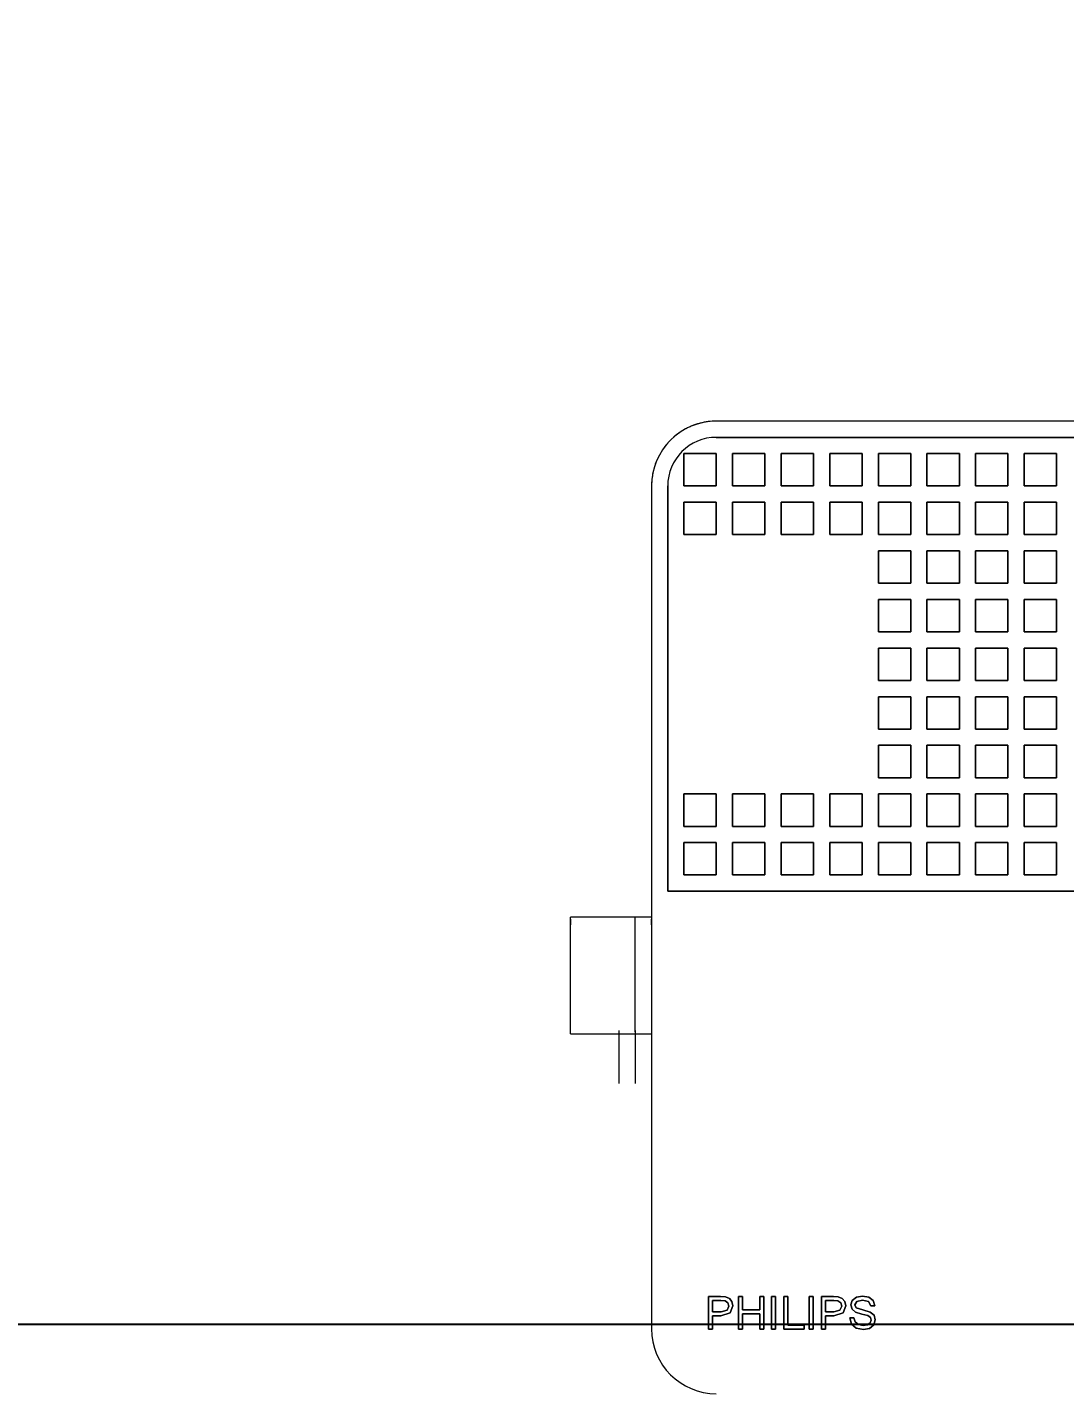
# Model space of a CAD drawing. Header units: millimetres. Extents: x -187664 to 435448, y -313239 to 299894.
# Drawn here: x 91305.7 to 91625.9, y -292047.8 to -291626.3 of the extents above; entities that cross this region are included whole.
import ezdxf

# ---------------------------------------------------------------- set-up
doc = ezdxf.new("R2010")
doc.units = ezdxf.units.MM
doc.layers.add('A-ANNO-DIMS', color=1, linetype='Continuous', lineweight=9)
doc.layers.add('E-LITE-EQPM', color=2, linetype='Continuous', lineweight=35)
doc.styles.add('Arial_2', font='arial.ttf', dxfattribs={"height": 299.9999999999999})
doc.dimstyles.new('DPA-DIM-3_0_T-T', dxfattribs={"dimscale": 304.8, "dimtxt": 306.077819987091, "dimasz": 0.6561679790026247, "dimexe": 0.6561679790026247, "dimexo": 0.0625, "dimgap": 0.1640419947506562, "dimtad": 1, "dimdec": 0, "dimzin": 0, "dimdsep": 46, "dimtxsty": 'Arial_2', "dimblk1": 'OBLIQUE', "dimblk2": 'OBLIQUE', "dimsah": 1, "dimcen": 0.09, "dimdle": 0.6561679790026247, "dimadec": 8, "dimazin": 0, "dimtfac": 1, "dimtdec": 4, "dimtix": 1, "dimtmove": 0, "dimatfit": 3, "dimfxl": 1.312335958005249, "dimfxlon": 1, "dimtvp": 1, "dimtolj": 1, "dimtzin": 0, "dimarcsym": 2})

# ---------------------------------------------------------------- blocks, each defined once
blk = doc.blocks.new('ACM_L18 - LED Flood Light Luminaire - ACM_L18 - LED Flood Light Luminaire-V253-2120-01 ENTRANCE 1 SECTION A')
at = {"layer": 'E-LITE-EQPM', "color": 253, "lineweight": 20}
for p, q in [((-891321.8790690041, 104699.0000000001), (-891731.8790690042, 104699.0000000001)), ((-891321.8790690041, 104699.0000000001), (-891731.8790690042, 104699.0000000001)), ((-891731.8790690042, 104694.0000000001), (-891321.8790690041, 104694.0000000001)), ((-891321.8790690041, 104694.0000000001), (-891731.8790690042, 104694.0000000001)), ((-891731.8790690042, 104689.0000000001), (-891741.8790690041, 104689.0000000001)), ((-891741.8790690041, 104689.0000000001), (-891741.8790690041, 104679.0000000001)), ((-891741.8790690041, 104679.0000000001), (-891741.8790690041, 104689.0000000001)), ((-891741.8790690041, 104689.0000000001), (-891731.8790690042, 104689.0000000001)), ((-891731.8790690042, 104679.0000000001), (-891731.8790690042, 104689.0000000001)), ((-891731.8790690042, 104689.0000000001), (-891731.8790690042, 104679.0000000001)), ((-891716.8790690042, 104689.0000000001), (-891726.8790690041, 104689.0000000001)), ((-891726.8790690041, 104689.0000000001), (-891726.8790690041, 104679.0000000001)), ((-891726.8790690041, 104679.0000000001), (-891726.8790690041, 104689.0000000001)), ((-891726.8503992959, 104689.0000000001), (-891716.8790690042, 104689.0000000001)), ((-891716.8790690042, 104679.0000000001), (-891716.8790690042, 104689.0000000001)), ((-891716.8790690042, 104689.0000000001), (-891716.8790690042, 104679.0000000001)), ((-891701.8790690041, 104689.0000000001), (-891711.8790690041, 104689.0000000001)), ((-891711.8790690041, 104689.0000000001), (-891711.8790690041, 104679.0000000001)), ((-891711.8790690041, 104679.0000000001), (-891711.8790690041, 104689.0000000001)), ((-891711.8790690041, 104689.0000000001), (-891701.8790690041, 104689.0000000001)), ((-891701.8790690041, 104679.0000000001), (-891701.8790690041, 104689.0000000001)), ((-891701.8790690041, 104689.0000000001), (-891701.8790690041, 104679.0000000001)), ((-891686.8790690041, 104689.0000000001), (-891696.8790690041, 104689.0000000001)), ((-891696.8790690041, 104689.0000000001), (-891696.8790690041, 104679.0000000001)), ((-891696.8790690041, 104679.0000000001), (-891696.8790690041, 104689.0000000001)), ((-891696.8790690041, 104689.0000000001), (-891686.8790690041, 104689.0000000001)), ((-891686.8790690041, 104679.0000000001), (-891686.8790690041, 104689.0000000001)), ((-891686.8790690041, 104689.0000000001), (-891686.8790690041, 104679.0000000001)), ((-891671.8790690041, 104689.0000000001), (-891681.8790690041, 104689.0000000001)), ((-891681.8790690041, 104689.0000000001), (-891681.8790690041, 104679.0000000001)), ((-891681.8790690041, 104679.0000000001), (-891681.8790690041, 104689.0000000001)), ((-891681.8790690041, 104689.0000000001), (-891671.8790690041, 104689.0000000001)), ((-891671.8790690041, 104679.0000000001), (-891671.8790690041, 104689.0000000001)), ((-891671.8790690041, 104689.0000000001), (-891671.8790690041, 104679.0000000001)), ((-891656.8790690041, 104689.0000000001), (-891666.8790690042, 104689.0000000001)), ((-891666.8790690042, 104689.0000000001), (-891666.8790690042, 104679.0000000001)), ((-891666.8790690042, 104679.0000000001), (-891666.8790690042, 104689.0000000001)), ((-891666.8790690042, 104689.0000000001), (-891656.8790690041, 104689.0000000001)), ((-891656.8790690041, 104679.0000000001), (-891656.8790690041, 104689.0000000001)), ((-891656.8790690041, 104689.0000000001), (-891656.8790690041, 104679.0000000001)), ((-891641.8790690041, 104689.0000000001), (-891651.8790690042, 104689.0000000001)), ((-891651.8790690042, 104689.0000000001), (-891651.8790690042, 104679.0000000001)), ((-891651.8790690042, 104679.0000000001), (-891651.8790690042, 104689.0000000001)), ((-891651.8790690042, 104689.0000000001), (-891641.8790690041, 104689.0000000001)), ((-891641.8790690041, 104679.0000000001), (-891641.8790690041, 104689.0000000001)), ((-891641.8790690041, 104689.0000000001), (-891641.8790690041, 104679.0000000001)), ((-891626.8790690042, 104689.0000000001), (-891636.8790690041, 104689.0000000001)), ((-891636.8790690041, 104689.0000000001), (-891636.8790690041, 104679.0000000001)), ((-891636.8790690041, 104679.0000000001), (-891636.8790690041, 104689.0000000001)), ((-891636.8790690041, 104689.0000000001), (-891626.8790690042, 104689.0000000001)), ((-891626.8790690042, 104679.0000000001), (-891626.8790690042, 104689.0000000001)), ((-891626.8790690042, 104689.0000000001), (-891626.8790690042, 104679.0000000001)), ((-891751.8790690041, 104679.0000000001), (-891751.8790690041, 104419.0000000001)), ((-891751.8790690041, 104679.0000000001), (-891751.8790690041, 104676.9481190146)), ((-891746.8790690041, 104554.0000000001), (-891746.8790690041, 104679.0000000001)), ((-891746.8790690041, 104679.0000000001), (-891746.8790690041, 104554.0000000001)), ((-891741.8790690041, 104679.0000000001), (-891731.8790690042, 104679.0000000001)), ((-891731.8790690042, 104679.0000000001), (-891741.8790690041, 104679.0000000001)), ((-891726.8790690041, 104679.0000000001), (-891716.8790690042, 104679.0000000001)), ((-891716.8790690042, 104679.0000000001), (-891726.8503992959, 104679.0000000001)), ((-891711.8790690041, 104679.0000000001), (-891701.8790690041, 104679.0000000001)), ((-891701.8790690041, 104679.0000000001), (-891711.8790690041, 104679.0000000001)), ((-891696.8790690041, 104679.0000000001), (-891686.8790690041, 104679.0000000001)), ((-891686.8790690041, 104679.0000000001), (-891696.8790690041, 104679.0000000001)), ((-891681.8790690041, 104679.0000000001), (-891671.8790690041, 104679.0000000001)), ((-891671.8790690041, 104679.0000000001), (-891681.8790690041, 104679.0000000001)), ((-891666.8790690042, 104679.0000000001), (-891656.8790690041, 104679.0000000001)), ((-891656.8790690041, 104679.0000000001), (-891666.8790690042, 104679.0000000001)), ((-891651.8790690042, 104679.0000000001), (-891641.8790690041, 104679.0000000001)), ((-891641.8790690041, 104679.0000000001), (-891651.8790690042, 104679.0000000001)), ((-891636.8790690041, 104679.0000000001), (-891626.8790690042, 104679.0000000001)), ((-891626.8790690042, 104679.0000000001), (-891636.8790690041, 104679.0000000001)), ((-891731.8790690042, 104674.0000000001), (-891741.8790690041, 104674.0000000001)), ((-891741.8790690041, 104674.0000000001), (-891741.8790690041, 104664.0000000001)), ((-891741.8790690041, 104664.0000000001), (-891741.8790690041, 104674.0000000001)), ((-891741.8790690041, 104674.0000000001), (-891731.8790690042, 104674.0000000001)), ((-891731.8790690042, 104664.0000000001), (-891731.8790690042, 104674.0000000001)), ((-891731.8790690042, 104674.0000000001), (-891731.8790690042, 104664.0000000001)), ((-891716.8790690042, 104674.0000000001), (-891726.8790690041, 104674.0000000001)), ((-891726.8790690041, 104674.0000000001), (-891726.8790690041, 104664.0000000001)), ((-891726.8790690041, 104664.0000000001), (-891726.8790690041, 104674.0000000001)), ((-891726.8790690041, 104674.0000000001), (-891716.8790690042, 104674.0000000001)), ((-891716.8790690042, 104664.0000000001), (-891716.8790690042, 104674.0000000001)), ((-891716.8790690042, 104674.0000000001), (-891716.8790690042, 104664.0000000001)), ((-891701.8790690041, 104674.0000000001), (-891711.8790690041, 104674.0000000001)), ((-891711.8790690041, 104674.0000000001), (-891711.8790690041, 104664.0000000001)), ((-891711.8790690041, 104664.0000000001), (-891711.8790690041, 104674.0000000001)), ((-891711.8790690041, 104674.0000000001), (-891701.8790690041, 104674.0000000001)), ((-891701.8790690041, 104664.0000000001), (-891701.8790690041, 104674.0000000001)), ((-891701.8790690041, 104674.0000000001), (-891701.8790690041, 104664.0000000001)), ((-891686.8790690041, 104674.0000000001), (-891696.8790690041, 104674.0000000001)), ((-891696.8790690041, 104674.0000000001), (-891696.8790690041, 104664.0000000001)), ((-891696.8790690041, 104664.0000000001), (-891696.8790690041, 104674.0000000001)), ((-891696.8790690041, 104674.0000000001), (-891686.8790690041, 104674.0000000001)), ((-891686.8790690041, 104664.0000000001), (-891686.8790690041, 104674.0000000001)), ((-891686.8790690041, 104674.0000000001), (-891686.8790690041, 104664.0000000001)), ((-891671.8790690041, 104674.0000000001), (-891681.8790690041, 104674.0000000001)), ((-891681.8790690041, 104674.0000000001), (-891681.8790690041, 104664.0000000001)), ((-891681.8790690041, 104664.0000000001), (-891681.8790690041, 104674.0000000001)), ((-891681.8790690041, 104674.0000000001), (-891671.8790690041, 104674.0000000001)), ((-891671.8790690041, 104664.0000000001), (-891671.8790690041, 104674.0000000001)), ((-891671.8790690041, 104674.0000000001), (-891671.8790690041, 104664.0000000001)), ((-891656.8790690041, 104674.0000000001), (-891666.8790690042, 104674.0000000001)), ((-891666.8790690042, 104674.0000000001), (-891666.8790690042, 104664.0000000001)), ((-891666.8790690042, 104664.0000000001), (-891666.8790690042, 104674.0000000001)), ((-891666.8790690042, 104674.0000000001), (-891656.8790690041, 104674.0000000001)), ((-891656.8790690041, 104664.0000000001), (-891656.8790690041, 104674.0000000001)), ((-891656.8790690041, 104674.0000000001), (-891656.8790690041, 104664.0000000001)), ((-891641.8790690041, 104674.0000000001), (-891651.8790690042, 104674.0000000001)), ((-891651.8790690042, 104674.0000000001), (-891651.8790690042, 104664.0000000001)), ((-891651.8790690042, 104664.0000000001), (-891651.8790690042, 104674.0000000001)), ((-891651.8790690042, 104674.0000000001), (-891641.8790690041, 104674.0000000001)), ((-891641.8790690041, 104664.0000000001), (-891641.8790690041, 104674.0000000001)), ((-891641.8790690041, 104674.0000000001), (-891641.8790690041, 104664.0000000001)), ((-891626.8790690042, 104674.0000000001), (-891636.8790690041, 104674.0000000001)), ((-891636.8790690041, 104674.0000000001), (-891636.8790690041, 104664.0000000001)), ((-891636.8790690041, 104664.0000000001), (-891636.8790690041, 104674.0000000001)), ((-891636.8790690041, 104674.0000000001), (-891626.8790690042, 104674.0000000001)), ((-891626.8790690042, 104664.0000000001), (-891626.8790690042, 104674.0000000001)), ((-891626.8790690042, 104674.0000000001), (-891626.8790690042, 104664.0000000001)), ((-891741.8790690041, 104664.0000000001), (-891731.8790690042, 104664.0000000001)), ((-891731.8790690042, 104664.0000000001), (-891741.8790690041, 104664.0000000001)), ((-891726.8790690041, 104664.0000000001), (-891716.8790690042, 104664.0000000001)), ((-891716.8790690042, 104664.0000000001), (-891726.8790690041, 104664.0000000001)), ((-891711.8790690041, 104664.0000000001), (-891701.8790690041, 104664.0000000001)), ((-891701.8790690041, 104664.0000000001), (-891711.8790690041, 104664.0000000001)), ((-891696.8790690041, 104664.0000000001), (-891686.8790690041, 104664.0000000001)), ((-891686.8790690041, 104664.0000000001), (-891696.8790690041, 104664.0000000001)), ((-891681.8790690041, 104664.0000000001), (-891671.8790690041, 104664.0000000001)), ((-891671.8790690041, 104664.0000000001), (-891681.8790690041, 104664.0000000001)), ((-891666.8790690042, 104664.0000000001), (-891656.8790690041, 104664.0000000001)), ((-891656.8790690041, 104664.0000000001), (-891666.8790690042, 104664.0000000001)), ((-891651.8790690042, 104664.0000000001), (-891641.8790690041, 104664.0000000001)), ((-891641.8790690041, 104664.0000000001), (-891651.8790690042, 104664.0000000001)), ((-891636.8790690041, 104664.0000000001), (-891626.8790690042, 104664.0000000001)), ((-891626.8790690042, 104664.0000000001), (-891636.8790690041, 104664.0000000001)), ((-891671.8790690041, 104659.0000000001), (-891681.8790690041, 104659.0000000001)), ((-891681.8790690041, 104659.0000000001), (-891681.8790690041, 104649.0000000001)), ((-891681.8790690041, 104649.0000000001), (-891681.8790690041, 104659.0000000001)), ((-891681.8790690041, 104659.0000000001), (-891671.8790690041, 104659.0000000001)), ((-891671.8790690041, 104649.0000000001), (-891671.8790690041, 104659.0000000001)), ((-891671.8790690041, 104659.0000000001), (-891671.8790690041, 104649.0000000001)), ((-891656.8790690041, 104659.0000000001), (-891666.8790690042, 104659.0000000001)), ((-891666.8790690042, 104659.0000000001), (-891666.8790690042, 104649.0000000001)), ((-891666.8790690042, 104649.0000000001), (-891666.8790690042, 104659.0000000001)), ((-891666.8790690042, 104659.0000000001), (-891656.8790690041, 104659.0000000001)), ((-891656.8790690041, 104649.0000000001), (-891656.8790690041, 104659.0000000001)), ((-891656.8790690041, 104659.0000000001), (-891656.8790690041, 104649.0000000001)), ((-891641.8790690041, 104659.0000000001), (-891651.8790690042, 104659.0000000001)), ((-891651.8790690042, 104659.0000000001), (-891651.8790690042, 104649.0000000001)), ((-891651.8790690042, 104649.0000000001), (-891651.8790690042, 104659.0000000001)), ((-891651.8790690042, 104659.0000000001), (-891641.8790690041, 104659.0000000001)), ((-891641.8790690041, 104649.0000000001), (-891641.8790690041, 104659.0000000001)), ((-891641.8790690041, 104659.0000000001), (-891641.8790690041, 104649.0000000001)), ((-891626.8790690042, 104659.0000000001), (-891636.8790690041, 104659.0000000001)), ((-891636.8790690041, 104659.0000000001), (-891636.8790690041, 104649.0000000001)), ((-891636.8790690041, 104649.0000000001), (-891636.8790690041, 104659.0000000001)), ((-891636.8790690041, 104659.0000000001), (-891626.8790690042, 104659.0000000001)), ((-891626.8790690042, 104649.0000000001), (-891626.8790690042, 104659.0000000001)), ((-891626.8790690042, 104659.0000000001), (-891626.8790690042, 104649.0000000001)), ((-891681.8790690041, 104649.0000000001), (-891671.8790690041, 104649.0000000001)), ((-891671.8790690041, 104649.0000000001), (-891681.8790690041, 104649.0000000001)), ((-891666.8790690042, 104649.0000000001), (-891656.8790690041, 104649.0000000001)), ((-891656.8790690041, 104649.0000000001), (-891666.8790690042, 104649.0000000001)), ((-891651.8790690042, 104649.0000000001), (-891641.8790690041, 104649.0000000001)), ((-891641.8790690041, 104649.0000000001), (-891651.8790690042, 104649.0000000001)), ((-891636.8790690041, 104649.0000000001), (-891626.8790690042, 104649.0000000001)), ((-891626.8790690042, 104649.0000000001), (-891636.8790690041, 104649.0000000001)), ((-891671.8790690041, 104644.0000000001), (-891681.8790690041, 104644.0000000001)), ((-891681.8790690041, 104644.0000000001), (-891681.8790690041, 104634.0000000001)), ((-891681.8790690041, 104634.0000000001), (-891681.8790690041, 104644.0000000001)), ((-891681.8790690041, 104644.0000000001), (-891671.8790690041, 104644.0000000001)), ((-891671.8790690041, 104634.0000000001), (-891671.8790690041, 104644.0000000001)), ((-891671.8790690041, 104644.0000000001), (-891671.8790690041, 104634.0000000001)), ((-891656.8790690041, 104644.0000000001), (-891666.8790690042, 104644.0000000001)), ((-891666.8790690042, 104644.0000000001), (-891666.8790690042, 104634.0000000001)), ((-891666.8790690042, 104634.0000000001), (-891666.8790690042, 104644.0000000001)), ((-891666.8790690042, 104644.0000000001), (-891656.8790690041, 104644.0000000001)), ((-891656.8790690041, 104634.0000000001), (-891656.8790690041, 104644.0000000001)), ((-891656.8790690041, 104644.0000000001), (-891656.8790690041, 104634.0000000001)), ((-891641.8790690041, 104644.0000000001), (-891651.8790690042, 104644.0000000001)), ((-891651.8790690042, 104644.0000000001), (-891651.8790690042, 104634.0000000001)), ((-891651.8790690042, 104634.0000000001), (-891651.8790690042, 104644.0000000001)), ((-891651.8790690042, 104644.0000000001), (-891641.8790690041, 104644.0000000001)), ((-891641.8790690041, 104634.0000000001), (-891641.8790690041, 104644.0000000001)), ((-891641.8790690041, 104644.0000000001), (-891641.8790690041, 104634.0000000001)), ((-891626.8790690042, 104644.0000000001), (-891636.8790690041, 104644.0000000001)), ((-891636.8790690041, 104644.0000000001), (-891636.8790690041, 104634.0000000001)), ((-891636.8790690041, 104634.0000000001), (-891636.8790690041, 104644.0000000001)), ((-891636.8790690041, 104644.0000000001), (-891626.8790690042, 104644.0000000001)), ((-891626.8790690042, 104634.0000000001), (-891626.8790690042, 104644.0000000001)), ((-891626.8790690042, 104644.0000000001), (-891626.8790690042, 104634.0000000001)), ((-891681.8790690041, 104634.0000000001), (-891671.8790690041, 104634.0000000001)), ((-891671.8790690041, 104634.0000000001), (-891681.8790690041, 104634.0000000001)), ((-891666.8790690042, 104634.0000000001), (-891656.8790690041, 104634.0000000001)), ((-891656.8790690041, 104634.0000000001), (-891666.8790690042, 104634.0000000001)), ((-891651.8790690042, 104634.0000000001), (-891641.8790690041, 104634.0000000001)), ((-891641.8790690041, 104634.0000000001), (-891651.8790690042, 104634.0000000001)), ((-891636.8790690041, 104634.0000000001), (-891626.8790690042, 104634.0000000001)), ((-891626.8790690042, 104634.0000000001), (-891636.8790690041, 104634.0000000001)), ((-891671.8790690041, 104629.0000000001), (-891681.8790690041, 104629.0000000001)), ((-891681.8790690041, 104629.0000000001), (-891681.8790690041, 104619.0000000001)), ((-891681.8790690041, 104619.0000000001), (-891681.8790690041, 104629.0000000001)), ((-891681.8790690041, 104629.0000000001), (-891671.8790690041, 104629.0000000001)), ((-891671.8790690041, 104619.0000000001), (-891671.8790690041, 104629.0000000001)), ((-891671.8790690041, 104629.0000000001), (-891671.8790690041, 104619.0000000001)), ((-891656.8790690041, 104629.0000000001), (-891666.8790690042, 104629.0000000001)), ((-891666.8790690042, 104629.0000000001), (-891666.8790690042, 104619.0000000001)), ((-891666.8790690042, 104619.0000000001), (-891666.8790690042, 104629.0000000001)), ((-891666.8790690042, 104629.0000000001), (-891656.8790690041, 104629.0000000001)), ((-891656.8790690041, 104619.0000000001), (-891656.8790690041, 104629.0000000001)), ((-891656.8790690041, 104629.0000000001), (-891656.8790690041, 104619.0000000001)), ((-891641.8790690041, 104629.0000000001), (-891651.8790690042, 104629.0000000001)), ((-891651.8790690042, 104629.0000000001), (-891651.8790690042, 104619.0000000001)), ((-891651.8790690042, 104619.0000000001), (-891651.8790690042, 104629.0000000001)), ((-891651.8790690042, 104629.0000000001), (-891641.8790690041, 104629.0000000001)), ((-891641.8790690041, 104619.0000000001), (-891641.8790690041, 104629.0000000001)), ((-891641.8790690041, 104629.0000000001), (-891641.8790690041, 104619.0000000001)), ((-891626.8790690042, 104629.0000000001), (-891636.8790690041, 104629.0000000001)), ((-891636.8790690041, 104629.0000000001), (-891636.8790690041, 104619.0000000001)), ((-891636.8790690041, 104619.0000000001), (-891636.8790690041, 104629.0000000001)), ((-891636.8790690041, 104629.0000000001), (-891626.8790690042, 104629.0000000001)), ((-891626.8790690042, 104619.0000000001), (-891626.8790690042, 104629.0000000001)), ((-891626.8790690042, 104629.0000000001), (-891626.8790690042, 104619.0000000001)), ((-891681.8790690041, 104619.0000000001), (-891671.8790690041, 104619.0000000001)), ((-891671.8790690041, 104619.0000000001), (-891681.8790690041, 104619.0000000001)), ((-891666.8790690042, 104619.0000000001), (-891656.8790690041, 104619.0000000001)), ((-891656.8790690041, 104619.0000000001), (-891666.8790690042, 104619.0000000001)), ((-891651.8790690042, 104619.0000000001), (-891641.8790690041, 104619.0000000001)), ((-891641.8790690041, 104619.0000000001), (-891651.8790690042, 104619.0000000001)), ((-891636.8790690041, 104619.0000000001), (-891626.8790690042, 104619.0000000001)), ((-891626.8790690042, 104619.0000000001), (-891636.8790690041, 104619.0000000001)), ((-891671.8790690041, 104614.0000000001), (-891681.8790690041, 104614.0000000001)), ((-891681.8790690041, 104614.0000000001), (-891681.8790690041, 104604.0000000001)), ((-891681.8790690041, 104604.0000000001), (-891681.8790690041, 104614.0000000001)), ((-891681.8790690041, 104614.0000000001), (-891671.8790690041, 104614.0000000001)), ((-891671.8790690041, 104604.0000000001), (-891671.8790690041, 104614.0000000001)), ((-891671.8790690041, 104614.0000000001), (-891671.8790690041, 104604.0000000001)), ((-891656.8790690041, 104614.0000000001), (-891666.8790690042, 104614.0000000001)), ((-891666.8790690042, 104614.0000000001), (-891666.8790690042, 104604.0000000001)), ((-891666.8790690042, 104604.0000000001), (-891666.8790690042, 104614.0000000001)), ((-891666.8790690042, 104614.0000000001), (-891656.8790690041, 104614.0000000001)), ((-891656.8790690041, 104604.0000000001), (-891656.8790690041, 104614.0000000001)), ((-891656.8790690041, 104614.0000000001), (-891656.8790690041, 104604.0000000001)), ((-891641.8790690041, 104614.0000000001), (-891651.8790690042, 104614.0000000001)), ((-891651.8790690042, 104614.0000000001), (-891651.8790690042, 104604.0000000001)), ((-891651.8790690042, 104604.0000000001), (-891651.8790690042, 104614.0000000001)), ((-891651.8790690042, 104614.0000000001), (-891641.8790690041, 104614.0000000001)), ((-891641.8790690041, 104604.0000000001), (-891641.8790690041, 104614.0000000001)), ((-891641.8790690041, 104614.0000000001), (-891641.8790690041, 104604.0000000001)), ((-891626.8790690042, 104614.0000000001), (-891636.8790690041, 104614.0000000001)), ((-891636.8790690041, 104614.0000000001), (-891636.8790690041, 104604.0000000001)), ((-891636.8790690041, 104604.0000000001), (-891636.8790690041, 104614.0000000001)), ((-891636.8790690041, 104614.0000000001), (-891626.8790690042, 104614.0000000001)), ((-891626.8790690042, 104604.0000000001), (-891626.8790690042, 104614.0000000001)), ((-891626.8790690042, 104614.0000000001), (-891626.8790690042, 104604.0000000001)), ((-891681.8790690041, 104604.0000000001), (-891671.8790690041, 104604.0000000001)), ((-891671.8790690041, 104604.0000000001), (-891681.8790690041, 104604.0000000001)), ((-891666.8790690042, 104604.0000000001), (-891656.8790690041, 104604.0000000001)), ((-891656.8790690041, 104604.0000000001), (-891666.8790690042, 104604.0000000001)), ((-891651.8790690042, 104604.0000000001), (-891641.8790690041, 104604.0000000001)), ((-891641.8790690041, 104604.0000000001), (-891651.8790690042, 104604.0000000001)), ((-891636.8790690041, 104604.0000000001), (-891626.8790690042, 104604.0000000001)), ((-891626.8790690042, 104604.0000000001), (-891636.8790690041, 104604.0000000001)), ((-891671.8790690041, 104599.0000000001), (-891681.8790690041, 104599.0000000001)), ((-891681.8790690041, 104599.0000000001), (-891681.8790690041, 104589.0000000001)), ((-891681.8790690041, 104589.0000000001), (-891681.8790690041, 104599.0000000001)), ((-891681.8790690041, 104599.0000000001), (-891671.8790690041, 104599.0000000001)), ((-891671.8790690041, 104589.0000000001), (-891671.8790690041, 104599.0000000001)), ((-891671.8790690041, 104599.0000000001), (-891671.8790690041, 104589.0000000001)), ((-891656.8790690041, 104599.0000000001), (-891666.8790690042, 104599.0000000001)), ((-891666.8790690042, 104599.0000000001), (-891666.8790690042, 104589.0000000001)), ((-891666.8790690042, 104589.0000000001), (-891666.8790690042, 104599.0000000001)), ((-891666.8790690042, 104599.0000000001), (-891656.8790690041, 104599.0000000001)), ((-891656.8790690041, 104589.0000000001), (-891656.8790690041, 104599.0000000001)), ((-891656.8790690041, 104599.0000000001), (-891656.8790690041, 104589.0000000001)), ((-891641.8790690041, 104599.0000000001), (-891651.8790690042, 104599.0000000001)), ((-891651.8790690042, 104599.0000000001), (-891651.8790690042, 104589.0000000001)), ((-891651.8790690042, 104589.0000000001), (-891651.8790690042, 104599.0000000001)), ((-891651.8790690042, 104599.0000000001), (-891641.8790690041, 104599.0000000001)), ((-891641.8790690041, 104589.0000000001), (-891641.8790690041, 104599.0000000001)), ((-891641.8790690041, 104599.0000000001), (-891641.8790690041, 104589.0000000001)), ((-891626.8790690042, 104599.0000000001), (-891636.8790690041, 104599.0000000001)), ((-891636.8790690041, 104599.0000000001), (-891636.8790690041, 104589.0000000001)), ((-891636.8790690041, 104589.0000000001), (-891636.8790690041, 104599.0000000001)), ((-891636.8790690041, 104599.0000000001), (-891626.8790690042, 104599.0000000001)), ((-891626.8790690042, 104589.0000000001), (-891626.8790690042, 104599.0000000001)), ((-891626.8790690042, 104599.0000000001), (-891626.8790690042, 104589.0000000001)), ((-891681.8790690041, 104589.0000000001), (-891671.8790690041, 104589.0000000001)), ((-891671.8790690041, 104589.0000000001), (-891681.8790690041, 104589.0000000001)), ((-891666.8790690042, 104589.0000000001), (-891656.8790690041, 104589.0000000001)), ((-891656.8790690041, 104589.0000000001), (-891666.8790690042, 104589.0000000001)), ((-891651.8790690042, 104589.0000000001), (-891641.8790690041, 104589.0000000001)), ((-891641.8790690041, 104589.0000000001), (-891651.8790690042, 104589.0000000001)), ((-891636.8790690041, 104589.0000000001), (-891626.8790690042, 104589.0000000001)), ((-891626.8790690042, 104589.0000000001), (-891636.8790690041, 104589.0000000001)), ((-891731.8790690042, 104584.0000000001), (-891741.8790690041, 104584.0000000001)), ((-891741.8790690041, 104584.0000000001), (-891741.8790690041, 104574.0000000001)), ((-891741.8790690041, 104574.0000000001), (-891741.8790690041, 104584.0000000001)), ((-891741.8790690041, 104584.0000000001), (-891731.8790690042, 104584.0000000001)), ((-891731.8790690042, 104574.0000000001), (-891731.8790690042, 104584.0000000001)), ((-891731.8790690042, 104584.0000000001), (-891731.8790690042, 104574.0000000001)), ((-891716.8790690042, 104584.0000000001), (-891726.8790690041, 104584.0000000001)), ((-891726.8790690041, 104584.0000000001), (-891726.8790690041, 104574.0000000001)), ((-891726.8790690041, 104574.0000000001), (-891726.8790690041, 104584.0000000001)), ((-891726.8790690041, 104584.0000000001), (-891716.8790690042, 104584.0000000001)), ((-891716.8790690042, 104574.0000000001), (-891716.8790690042, 104584.0000000001)), ((-891716.8790690042, 104584.0000000001), (-891716.8790690042, 104574.0000000001)), ((-891701.8790690041, 104584.0000000001), (-891711.8790690041, 104584.0000000001)), ((-891711.8790690041, 104584.0000000001), (-891711.8790690041, 104574.0000000001)), ((-891711.8790690041, 104574.0000000001), (-891711.8790690041, 104584.0000000001)), ((-891711.8790690041, 104584.0000000001), (-891701.8790690041, 104584.0000000001)), ((-891701.8790690041, 104574.0000000001), (-891701.8790690041, 104584.0000000001)), ((-891701.8790690041, 104584.0000000001), (-891701.8790690041, 104574.0000000001)), ((-891686.8790690041, 104584.0000000001), (-891696.8790690041, 104584.0000000001)), ((-891696.8790690041, 104584.0000000001), (-891696.8790690041, 104574.0000000001)), ((-891696.8790690041, 104574.0000000001), (-891696.8790690041, 104584.0000000001)), ((-891696.8790690041, 104584.0000000001), (-891686.8790690041, 104584.0000000001)), ((-891686.8790690041, 104574.0000000001), (-891686.8790690041, 104584.0000000001)), ((-891686.8790690041, 104584.0000000001), (-891686.8790690041, 104574.0000000001)), ((-891671.8790690041, 104584.0000000001), (-891681.8790690041, 104584.0000000001)), ((-891681.8790690041, 104584.0000000001), (-891681.8790690041, 104574.0000000001)), ((-891681.8790690041, 104574.0000000001), (-891681.8790690041, 104584.0000000001)), ((-891681.8790690041, 104584.0000000001), (-891671.8790690041, 104584.0000000001)), ((-891671.8790690041, 104574.0000000001), (-891671.8790690041, 104584.0000000001)), ((-891671.8790690041, 104584.0000000001), (-891671.8790690041, 104574.0000000001)), ((-891656.8790690041, 104584.0000000001), (-891666.8790690042, 104584.0000000001)), ((-891666.8790690042, 104584.0000000001), (-891666.8790690042, 104574.0000000001)), ((-891666.8790690042, 104574.0000000001), (-891666.8790690042, 104584.0000000001)), ((-891666.8790690042, 104584.0000000001), (-891656.8790690041, 104584.0000000001)), ((-891656.8790690041, 104574.0000000001), (-891656.8790690041, 104584.0000000001)), ((-891656.8790690041, 104584.0000000001), (-891656.8790690041, 104574.0000000001)), ((-891641.8790690041, 104584.0000000001), (-891651.8790690042, 104584.0000000001)), ((-891651.8790690042, 104584.0000000001), (-891651.8790690042, 104574.0000000001)), ((-891651.8790690042, 104574.0000000001), (-891651.8790690042, 104584.0000000001)), ((-891651.8790690042, 104584.0000000001), (-891641.8790690041, 104584.0000000001)), ((-891641.8790690041, 104574.0000000001), (-891641.8790690041, 104584.0000000001)), ((-891641.8790690041, 104584.0000000001), (-891641.8790690041, 104574.0000000001)), ((-891626.8790690042, 104584.0000000001), (-891636.8790690041, 104584.0000000001)), ((-891636.8790690041, 104584.0000000001), (-891636.8790690041, 104574.0000000001)), ((-891636.8790690041, 104574.0000000001), (-891636.8790690041, 104584.0000000001)), ((-891636.8790690041, 104584.0000000001), (-891626.8790690042, 104584.0000000001)), ((-891626.8790690042, 104574.0000000001), (-891626.8790690042, 104584.0000000001)), ((-891626.8790690042, 104584.0000000001), (-891626.8790690042, 104574.0000000001)), ((-891741.8790690041, 104574.0000000001), (-891731.8790690042, 104574.0000000001)), ((-891731.8790690042, 104574.0000000001), (-891741.8790690041, 104574.0000000001)), ((-891726.8790690041, 104574.0000000001), (-891716.8790690042, 104574.0000000001)), ((-891716.8790690042, 104574.0000000001), (-891726.8790690041, 104574.0000000001)), ((-891711.8790690041, 104574.0000000001), (-891701.8790690041, 104574.0000000001)), ((-891701.8790690041, 104574.0000000001), (-891711.8790690041, 104574.0000000001)), ((-891696.8790690041, 104574.0000000001), (-891686.8790690041, 104574.0000000001)), ((-891686.8790690041, 104574.0000000001), (-891696.8790690041, 104574.0000000001)), ((-891681.8790690041, 104574.0000000001), (-891671.8790690041, 104574.0000000001)), ((-891671.8790690041, 104574.0000000001), (-891681.8790690041, 104574.0000000001)), ((-891666.8790690042, 104574.0000000001), (-891656.8790690041, 104574.0000000001)), ((-891656.8790690041, 104574.0000000001), (-891666.8790690042, 104574.0000000001)), ((-891651.8790690042, 104574.0000000001), (-891641.8790690041, 104574.0000000001)), ((-891641.8790690041, 104574.0000000001), (-891651.8790690042, 104574.0000000001)), ((-891636.8790690041, 104574.0000000001), (-891626.8790690042, 104574.0000000001)), ((-891626.8790690042, 104574.0000000001), (-891636.8790690041, 104574.0000000001)), ((-891731.8790690042, 104569.0000000001), (-891741.8790690041, 104569.0000000001)), ((-891741.8790690041, 104569.0000000001), (-891741.8790690041, 104559.0000000001)), ((-891741.8790690041, 104559.0000000001), (-891741.8790690041, 104569.0000000001)), ((-891741.8790690041, 104569.0000000001), (-891731.8790690042, 104569.0000000001)), ((-891731.8790690042, 104559.0000000001), (-891731.8790690042, 104569.0000000001)), ((-891731.8790690042, 104569.0000000001), (-891731.8790690042, 104559.0000000001)), ((-891716.8790690042, 104569.0000000001), (-891726.8790690041, 104569.0000000001)), ((-891726.8790690041, 104569.0000000001), (-891726.8790690041, 104559.0000000001)), ((-891726.8790690041, 104559.0000000001), (-891726.8790690041, 104569.0000000001)), ((-891726.8790690041, 104569.0000000001), (-891716.8790690042, 104569.0000000001)), ((-891716.8790690042, 104559.0000000001), (-891716.8790690042, 104569.0000000001)), ((-891716.8790690042, 104569.0000000001), (-891716.8790690042, 104559.0000000001)), ((-891701.8790690041, 104569.0000000001), (-891711.8790690041, 104569.0000000001)), ((-891711.8790690041, 104569.0000000001), (-891711.8790690041, 104559.0000000001)), ((-891711.8790690041, 104559.0000000001), (-891711.8790690041, 104569.0000000001)), ((-891711.8790690041, 104569.0000000001), (-891701.8790690041, 104569.0000000001)), ((-891701.8790690041, 104559.0000000001), (-891701.8790690041, 104569.0000000001)), ((-891701.8790690041, 104569.0000000001), (-891701.8790690041, 104559.0000000001)), ((-891686.8790690041, 104569.0000000001), (-891696.8790690041, 104569.0000000001)), ((-891696.8790690041, 104569.0000000001), (-891696.8790690041, 104559.0000000001)), ((-891696.8790690041, 104559.0000000001), (-891696.8790690041, 104569.0000000001)), ((-891696.8790690041, 104569.0000000001), (-891686.8790690041, 104569.0000000001)), ((-891686.8790690041, 104559.0000000001), (-891686.8790690041, 104569.0000000001)), ((-891686.8790690041, 104569.0000000001), (-891686.8790690041, 104559.0000000001)), ((-891671.8790690041, 104569.0000000001), (-891681.8790690041, 104569.0000000001)), ((-891681.8790690041, 104569.0000000001), (-891681.8790690041, 104559.0000000001)), ((-891681.8790690041, 104559.0000000001), (-891681.8790690041, 104569.0000000001)), ((-891681.8790690041, 104569.0000000001), (-891671.8790690041, 104569.0000000001)), ((-891671.8790690041, 104559.0000000001), (-891671.8790690041, 104569.0000000001)), ((-891671.8790690041, 104569.0000000001), (-891671.8790690041, 104559.0000000001)), ((-891656.8790690041, 104569.0000000001), (-891666.8790690042, 104569.0000000001)), ((-891666.8790690042, 104569.0000000001), (-891666.8790690042, 104559.0000000001)), ((-891666.8790690042, 104559.0000000001), (-891666.8790690042, 104569.0000000001)), ((-891666.8790690042, 104569.0000000001), (-891656.8790690041, 104569.0000000001)), ((-891656.8790690041, 104559.0000000001), (-891656.8790690041, 104569.0000000001)), ((-891656.8790690041, 104569.0000000001), (-891656.8790690041, 104559.0000000001)), ((-891641.8790690041, 104569.0000000001), (-891651.8790690042, 104569.0000000001)), ((-891651.8790690042, 104569.0000000001), (-891651.8790690042, 104559.0000000001)), ((-891651.8790690042, 104559.0000000001), (-891651.8790690042, 104569.0000000001)), ((-891651.8790690042, 104569.0000000001), (-891641.8790690041, 104569.0000000001)), ((-891641.8790690041, 104559.0000000001), (-891641.8790690041, 104569.0000000001)), ((-891641.8790690041, 104569.0000000001), (-891641.8790690041, 104559.0000000001)), ((-891626.8790690042, 104569.0000000001), (-891636.8790690041, 104569.0000000001)), ((-891636.8790690041, 104569.0000000001), (-891636.8790690041, 104559.0000000001)), ((-891636.8790690041, 104559.0000000001), (-891636.8790690041, 104569.0000000001)), ((-891636.8790690041, 104569.0000000001), (-891626.8790690042, 104569.0000000001)), ((-891626.8790690042, 104559.0000000001), (-891626.8790690042, 104569.0000000001)), ((-891626.8790690042, 104569.0000000001), (-891626.8790690042, 104559.0000000001)), ((-891741.8790690041, 104559.0000000001), (-891731.8790690042, 104559.0000000001)), ((-891731.8790690042, 104559.0000000001), (-891741.8790690041, 104559.0000000001)), ((-891726.8790690041, 104559.0000000001), (-891716.8790690042, 104559.0000000001)), ((-891716.8790690042, 104559.0000000001), (-891726.8790690041, 104559.0000000001)), ((-891711.8790690041, 104559.0000000001), (-891701.8790690041, 104559.0000000001)), ((-891701.8790690041, 104559.0000000001), (-891711.8790690041, 104559.0000000001)), ((-891696.8790690041, 104559.0000000001), (-891686.8790690041, 104559.0000000001)), ((-891686.8790690041, 104559.0000000001), (-891696.8790690041, 104559.0000000001)), ((-891681.8790690041, 104559.0000000001), (-891671.8790690041, 104559.0000000001)), ((-891671.8790690041, 104559.0000000001), (-891681.8790690041, 104559.0000000001)), ((-891666.8790690042, 104559.0000000001), (-891656.8790690041, 104559.0000000001)), ((-891656.8790690041, 104559.0000000001), (-891666.8790690042, 104559.0000000001)), ((-891651.8790690042, 104559.0000000001), (-891641.8790690041, 104559.0000000001)), ((-891641.8790690041, 104559.0000000001), (-891651.8790690042, 104559.0000000001)), ((-891636.8790690041, 104559.0000000001), (-891626.8790690042, 104559.0000000001)), ((-891626.8790690042, 104559.0000000001), (-891636.8790690041, 104559.0000000001)), ((-891306.8790690041, 104554.0000000001), (-891746.8790690041, 104554.0000000001)), ((-891746.8790690041, 104554.0000000001), (-891306.8790690041, 104554.0000000001)), ((-891751.8790690041, 104546.0033413784), (-891776.8790690041, 104546.0033413784)), ((-891776.8790690041, 104528.0033413783), (-891776.8790690041, 104546.0033413783)), ((-891776.8790690041, 104545.3900062515), (-891776.8790690041, 104543.5917986464)), ((-891751.8790690041, 104546.0033413784), (-891756.8790690042, 104546.0033413784)), ((-891756.8790690042, 104528.0033413783), (-891756.8790690042, 104546.0033413783)), ((-891751.8790690041, 104543.5917986464), (-891751.8790690041, 104545.3900062515)), ((-891751.8790690041, 104545.3900062515), (-891751.8790690041, 104528.0033413783)), ((-891751.8790690041, 104543.5917986464), (-891751.8790690041, 104545.3900062515)), ((-891751.8790690041, 104545.3900062515), (-891751.8790690041, 104528.0033413783)), ((-891776.8790690041, 104510.0033413783), (-891776.8790690041, 104528.0033413783)), ((-891756.8790690042, 104510.6166765051), (-891756.8790690042, 104528.0033413783)), ((-891751.8790690041, 104528.0033413783), (-891751.8790690041, 104510.6166765051)), ((-891751.8790690041, 104528.0033413783), (-891751.8790690041, 104510.6166765051)), ((-891776.8790690041, 104510.0033413783), (-891751.8790690041, 104510.0033413783)), ((-891761.8790690041, 104494.6455157706), (-891761.8790690041, 104511.0149327722)), ((-891756.8790690042, 104511.0149327722), (-891756.8790690042, 104494.6455157706)), ((-891756.8790690042, 104510.0033413783), (-891751.8790690041, 104510.0033413783)), ((-891730.5831939373, 104428.9643735489), (-891734.3061597284, 104428.9643735489)), ((-891734.3061597284, 104428.9643735489), (-891734.3061597284, 104418.9187425339)), ((-891734.3061597284, 104418.9187425339), (-891734.3061597284, 104428.9643735489)), ((-891734.3061597284, 104428.9643735489), (-891730.5831939373, 104428.9643735489)), ((-891733.0504558516, 104424.2554840106), (-891733.0504558516, 104427.708669672)), ((-891733.0504558516, 104427.708669672), (-891730.4532089657, 104427.708669672)), ((-891730.4532089657, 104427.708669672), (-891733.0504558516, 104427.708669672)), ((-891733.0504558516, 104427.708669672), (-891733.0504558516, 104424.2554840106)), ((-891729.082235397, 104428.8687242301), (-891730.5831939373, 104428.9643735489)), ((-891730.5831939373, 104428.9643735489), (-891729.082235397, 104428.8687242301)), ((-891730.4532089657, 104427.708669672), (-891729.1975050888, 104427.6228305398)), ((-891729.1975050888, 104427.6228305398), (-891730.4532089657, 104427.708669672)), ((-891729.1975050888, 104427.6228305398), (-891728.3501502266, 104427.0538397206)), ((-891728.3501502266, 104427.0538397206), (-891729.1975050888, 104427.6228305398)), ((-891727.8620934463, 104428.3990615496), (-891729.082235397, 104428.8687242301)), ((-891729.082235397, 104428.8687242301), (-891727.8620934463, 104428.3990615496)), ((-891728.0276403441, 104426.0139599476), (-891728.5745582436, 104424.7165627779)), ((-891728.5745582436, 104424.7165627779), (-891728.0276403441, 104426.0139599476)), ((-891728.3501502266, 104427.0538397206), (-891728.0276403441, 104426.0139599476)), ((-891728.0276403441, 104426.0139599476), (-891728.3501502266, 104427.0538397206)), ((-891727.0711471568, 104427.4278530824), (-891727.8620934463, 104428.3990615496)), ((-891727.8620934463, 104428.3990615496), (-891727.0711471568, 104427.4278530824)), ((-891727.5800505833, 104423.8876020154), (-891726.7719364673, 104426.058105787)), ((-891726.7719364673, 104426.058105787), (-891727.5800505833, 104423.8876020154)), ((-891726.7719364673, 104426.058105787), (-891727.0711471568, 104427.4278530824)), ((-891727.0711471568, 104427.4278530824), (-891726.7719364673, 104426.058105787)), ((-891723.7896397597, 104428.9643735489), (-891725.0453436365, 104428.9643735489)), ((-891725.0453436365, 104428.9643735489), (-891725.0453436365, 104418.9187425339)), ((-891725.0453436365, 104418.9187425339), (-891725.0453436365, 104428.9643735489)), ((-891725.0453436365, 104428.9643735489), (-891723.7896397597, 104428.9643735489)), ((-891723.7896397597, 104424.8833359491), (-891723.7896397597, 104428.9643735489)), ((-891723.7896397597, 104428.9643735489), (-891723.7896397597, 104424.8833359491)), ((-891717.1971944061, 104428.9643735489), (-891718.452898283, 104428.9643735489)), ((-891718.452898283, 104428.9643735489), (-891718.452898283, 104424.8833359491)), ((-891718.452898283, 104424.8833359491), (-891718.452898283, 104428.9643735489)), ((-891718.452898283, 104428.9643735489), (-891717.1971944061, 104428.9643735489)), ((-891717.1971944061, 104418.9187425339), (-891717.1971944061, 104428.9643735489)), ((-891717.1971944061, 104428.9643735489), (-891717.1971944061, 104418.9187425339)), ((-891713.58704576, 104428.9643735489), (-891714.842749637, 104428.9643735489)), ((-891714.842749637, 104428.9643735489), (-891714.842749637, 104418.9187425339)), ((-891714.842749637, 104418.9187425339), (-891714.842749637, 104428.9643735489)), ((-891714.842749637, 104428.9643735489), (-891713.58704576, 104428.9643735489)), ((-891713.58704576, 104418.9187425339), (-891713.58704576, 104428.9643735489)), ((-891713.58704576, 104428.9643735489), (-891713.58704576, 104418.9187425339)), ((-891709.8199341295, 104428.9643735489), (-891711.0756380063, 104428.9643735489)), ((-891711.0756380063, 104428.9643735489), (-891711.0756380063, 104418.9187425339)), ((-891711.0756380063, 104418.9187425339), (-891711.0756380063, 104428.9643735489)), ((-891711.0756380063, 104428.9643735489), (-891709.8199341295, 104428.9643735489)), ((-891709.8199341295, 104420.1744464108), (-891709.8199341295, 104428.9643735489)), ((-891709.8199341295, 104428.9643735489), (-891709.8199341295, 104420.1744464108)), ((-891701.9717848991, 104428.9643735489), (-891703.227488776, 104428.9643735489)), ((-891703.227488776, 104428.9643735489), (-891703.227488776, 104418.9187425339)), ((-891703.227488776, 104418.9187425339), (-891703.227488776, 104428.9643735489)), ((-891703.227488776, 104428.9643735489), (-891701.9717848991, 104428.9643735489)), ((-891701.9717848991, 104418.9187425339), (-891701.9717848991, 104428.9643735489)), ((-891701.9717848991, 104428.9643735489), (-891701.9717848991, 104418.9187425339)), ((-891695.7374113541, 104428.9643735489), (-891699.4603771452, 104428.9643735489)), ((-891699.4603771452, 104428.9643735489), (-891699.4603771452, 104418.9187425339)), ((-891699.4603771452, 104418.9187425339), (-891699.4603771452, 104428.9643735489)), ((-891699.4603771452, 104428.9643735489), (-891695.7374113541, 104428.9643735489)), ((-891698.2046732684, 104424.2554840106), (-891698.2046732684, 104427.708669672)), ((-891698.2046732684, 104427.708669672), (-891695.6074263825, 104427.708669672)), ((-891695.6074263825, 104427.708669672), (-891698.2046732684, 104427.708669672)), ((-891698.2046732684, 104427.708669672), (-891698.2046732684, 104424.2554840106)), ((-891694.2364528137, 104428.8687242301), (-891695.7374113541, 104428.9643735489)), ((-891695.7374113541, 104428.9643735489), (-891694.2364528137, 104428.8687242301)), ((-891695.6074263825, 104427.708669672), (-891694.3517225056, 104427.6228305398)), ((-891694.3517225056, 104427.6228305398), (-891695.6074263825, 104427.708669672)), ((-891694.3517225056, 104427.6228305398), (-891693.5043676434, 104427.0538397206)), ((-891693.5043676434, 104427.0538397206), (-891694.3517225056, 104427.6228305398)), ((-891693.0163108631, 104428.3990615496), (-891694.2364528137, 104428.8687242301)), ((-891694.2364528137, 104428.8687242301), (-891693.0163108631, 104428.3990615496)), ((-891693.1818577609, 104426.0139599476), (-891693.7287756605, 104424.7165627779)), ((-891693.7287756605, 104424.7165627779), (-891693.1818577609, 104426.0139599476)), ((-891693.5043676434, 104427.0538397206), (-891693.1818577609, 104426.0139599476)), ((-891693.1818577609, 104426.0139599476), (-891693.5043676434, 104427.0538397206)), ((-891692.2253645735, 104427.4278530824), (-891693.0163108631, 104428.3990615496)), ((-891693.0163108631, 104428.3990615496), (-891692.2253645735, 104427.4278530824)), ((-891692.7342680001, 104423.8876020154), (-891691.926153884, 104426.058105787)), ((-891691.926153884, 104426.058105787), (-891692.7342680001, 104423.8876020154)), ((-891691.926153884, 104426.058105787), (-891692.2253645735, 104427.4278530824)), ((-891692.2253645735, 104427.4278530824), (-891691.926153884, 104426.058105787)), ((-891689.9211970104, 104427.7761147045), (-891690.356524038, 104426.3548639298)), ((-891690.356524038, 104426.3548639298), (-891689.9211970104, 104427.7761147045)), ((-891690.356524038, 104426.3548639298), (-891690.004583596, 104425.1065176928)), ((-891690.004583596, 104425.1065176928), (-891690.356524038, 104426.3548639298)), ((-891688.6495515803, 104428.779206278), (-891689.9211970104, 104427.7761147045)), ((-891689.9211970104, 104427.7761147045), (-891688.6495515803, 104428.779206278)), ((-891689.1008201612, 104426.3916521293), (-891688.5367344352, 104427.4339844489)), ((-891688.5367344352, 104427.4339844489), (-891689.1008201612, 104426.3916521293)), ((-891688.7010550598, 104425.520998074), (-891689.1008201612, 104426.3916521293)), ((-891689.1008201612, 104426.3916521293), (-891688.7010550598, 104425.520998074)), ((-891686.7880686849, 104429.1213365335), (-891688.6495515803, 104428.779206278)), ((-891688.6495515803, 104428.779206278), (-891686.7880686849, 104429.1213365335)), ((-891688.5367344352, 104427.4339844489), (-891686.739017752, 104427.8656326566)), ((-891686.739017752, 104427.8656326566), (-891688.5367344352, 104427.4339844489)), ((-891684.8015059108, 104428.7632647248), (-891686.7880686849, 104429.1213365335)), ((-891686.7880686849, 104429.1213365335), (-891684.8015059108, 104428.7632647248)), ((-891686.739017752, 104427.8656326566), (-891684.9462061623, 104427.4290793557)), ((-891684.9462061623, 104427.4290793557), (-891686.739017752, 104427.8656326566)), ((-891684.9462061623, 104427.4290793557), (-891684.2349676383, 104426.1390398259)), ((-891684.2349676383, 104426.1390398259), (-891684.9462061623, 104427.4290793557)), ((-891683.4771307282, 104427.7111222187), (-891684.8015059108, 104428.7632647248)), ((-891684.8015059108, 104428.7632647248), (-891683.4771307282, 104427.7111222187)), ((-891684.2349676383, 104426.1390398259), (-891682.9792637614, 104426.1390398259)), ((-891682.9792637614, 104426.1390398259), (-891684.2349676383, 104426.1390398259)), ((-891682.9792637614, 104426.1390398259), (-891683.4771307282, 104427.7111222187)), ((-891683.4771307282, 104427.7111222187), (-891682.9792637614, 104426.1390398259)), ((-891730.423778406, 104424.2554840106), (-891733.0504558516, 104424.2554840106)), ((-891733.0504558516, 104424.2554840106), (-891730.423778406, 104424.2554840106)), ((-891733.0504558516, 104418.9187425339), (-891733.0504558516, 104422.9997801337)), ((-891733.0504558516, 104422.9997801337), (-891730.497354805, 104422.9997801337)), ((-891730.497354805, 104422.9997801337), (-891733.0504558516, 104422.9997801337)), ((-891733.0504558516, 104422.9997801337), (-891733.0504558516, 104418.9187425339)), ((-891730.497354805, 104422.9997801337), (-891727.5800505833, 104423.8876020154)), ((-891727.5800505833, 104423.8876020154), (-891730.497354805, 104422.9997801337)), ((-891728.5745582436, 104424.7165627779), (-891730.423778406, 104424.2554840106)), ((-891730.423778406, 104424.2554840106), (-891728.5745582436, 104424.7165627779)), ((-891718.452898283, 104424.8833359491), (-891723.7896397597, 104424.8833359491)), ((-891723.7896397597, 104424.8833359491), (-891718.452898283, 104424.8833359491)), ((-891723.7896397597, 104418.9187425339), (-891723.7896397597, 104423.6276320722)), ((-891723.7896397597, 104423.6276320722), (-891718.452898283, 104423.6276320722)), ((-891718.452898283, 104423.6276320722), (-891723.7896397597, 104423.6276320722)), ((-891723.7896397597, 104423.6276320722), (-891723.7896397597, 104418.9187425339)), ((-891718.452898283, 104423.6276320722), (-891718.452898283, 104418.9187425339)), ((-891718.452898283, 104418.9187425339), (-891718.452898283, 104423.6276320722)), ((-891695.5779958229, 104424.2554840106), (-891698.2046732684, 104424.2554840106)), ((-891698.2046732684, 104424.2554840106), (-891695.5779958229, 104424.2554840106)), ((-891698.2046732684, 104418.9187425339), (-891698.2046732684, 104422.9997801337)), ((-891698.2046732684, 104422.9997801337), (-891695.6515722219, 104422.9997801337)), ((-891695.6515722219, 104422.9997801337), (-891698.2046732684, 104422.9997801337)), ((-891698.2046732684, 104422.9997801337), (-891698.2046732684, 104418.9187425339)), ((-891695.6515722219, 104422.9997801337), (-891692.7342680001, 104423.8876020154)), ((-891692.7342680001, 104423.8876020154), (-891695.6515722219, 104422.9997801337)), ((-891693.7287756605, 104424.7165627779), (-891695.5779958229, 104424.2554840106)), ((-891695.5779958229, 104424.2554840106), (-891693.7287756605, 104424.7165627779)), ((-891690.6704500072, 104422.3719281953), (-891690.1284372009, 104420.4540367271)), ((-891689.4147461304, 104422.3719281953), (-891690.6704500072, 104422.3719281953)), ((-891690.6704500072, 104422.3719281953), (-891689.4147461304, 104422.3719281953)), ((-891690.1284372009, 104420.4540367271), (-891690.6704500072, 104422.3719281953)), ((-891690.004583596, 104425.1065176928), (-891688.9364995366, 104424.172097425)), ((-891688.9364995366, 104424.172097425), (-891690.004583596, 104425.1065176928)), ((-891689.0100759356, 104421.1149980451), (-891689.4147461304, 104422.3719281953)), ((-891689.4147461304, 104422.3719281953), (-891689.0100759356, 104421.1149980451)), ((-891688.9364995366, 104424.172097425), (-891686.9683308625, 104423.5528293998)), ((-891686.9683308625, 104423.5528293998), (-891688.9364995366, 104424.172097425)), ((-891686.6507260733, 104424.8195697365), (-891688.7010550598, 104425.520998074)), ((-891688.7010550598, 104425.520998074), (-891686.6507260733, 104424.8195697365)), ((-891686.9683308625, 104423.5528293998), (-891685.1399573464, 104423.0733565328)), ((-891685.1399573464, 104423.0733565328), (-891686.9683308625, 104423.5528293998)), ((-891684.4287188223, 104424.1892652515), (-891686.6507260733, 104424.8195697365)), ((-891686.6507260733, 104424.8195697365), (-891684.4287188223, 104424.1892652515)), ((-891685.1399573464, 104423.0733565328), (-891684.2864711175, 104422.5031394402)), ((-891684.2864711175, 104422.5031394402), (-891685.1399573464, 104423.0733565328)), ((-891683.213481965, 104423.1714583982), (-891684.4287188223, 104424.1892652515)), ((-891684.4287188223, 104424.1892652515), (-891683.213481965, 104423.1714583982)), ((-891684.0780046537, 104421.7195507905), (-891684.3563686967, 104420.8771010216)), ((-891684.3563686967, 104420.8771010216), (-891684.0780046537, 104421.7195507905)), ((-891684.2864711175, 104422.5031394402), (-891684.0780046537, 104421.7195507905)), ((-891684.0780046537, 104421.7195507905), (-891684.2864711175, 104422.5031394402)), ((-891683.2723430842, 104420.2492490831), (-891682.8223007768, 104421.7514338968)), ((-891682.8223007768, 104421.7514338968), (-891683.2723430842, 104420.2492490831)), ((-891682.8223007768, 104421.7514338968), (-891683.213481965, 104423.1714583982)), ((-891683.213481965, 104423.1714583982), (-891682.8223007768, 104421.7514338968)), ((-891734.3061597284, 104418.9187425339), (-891733.0504558516, 104418.9187425339)), ((-891733.0504558516, 104418.9187425339), (-891734.3061597284, 104418.9187425339)), ((-891725.0453436365, 104418.9187425339), (-891723.7896397597, 104418.9187425339)), ((-891723.7896397597, 104418.9187425339), (-891725.0453436365, 104418.9187425339)), ((-891718.452898283, 104418.9187425339), (-891717.1971944061, 104418.9187425339)), ((-891717.1971944061, 104418.9187425339), (-891718.452898283, 104418.9187425339)), ((-891714.842749637, 104418.9187425339), (-891713.58704576, 104418.9187425339)), ((-891713.58704576, 104418.9187425339), (-891714.842749637, 104418.9187425339)), ((-891711.0756380063, 104418.9187425339), (-891704.797118622, 104418.9187425339)), ((-891704.797118622, 104418.9187425339), (-891711.0756380063, 104418.9187425339)), ((-891704.797118622, 104420.1744464108), (-891709.8199341295, 104420.1744464108)), ((-891709.8199341295, 104420.1744464108), (-891704.797118622, 104420.1744464108)), ((-891704.797118622, 104418.9187425339), (-891704.797118622, 104420.1744464108)), ((-891704.797118622, 104420.1744464108), (-891704.797118622, 104418.9187425339)), ((-891703.227488776, 104418.9187425339), (-891701.9717848991, 104418.9187425339)), ((-891701.9717848991, 104418.9187425339), (-891703.227488776, 104418.9187425339)), ((-891699.4603771452, 104418.9187425339), (-891698.2046732684, 104418.9187425339)), ((-891698.2046732684, 104418.9187425339), (-891699.4603771452, 104418.9187425339)), ((-891690.1284372009, 104420.4540367271), (-891688.7096389729, 104419.1836175704)), ((-891688.7096389729, 104419.1836175704), (-891690.1284372009, 104420.4540367271)), ((-891688.021699642, 104420.3203729355), (-891689.0100759356, 104421.1149980451)), ((-891689.0100759356, 104421.1149980451), (-891688.021699642, 104420.3203729355)), ((-891688.7096389729, 104419.1836175704), (-891686.4667850756, 104418.7617795493)), ((-891686.4667850756, 104418.7617795493), (-891688.7096389729, 104419.1836175704)), ((-891686.5158360084, 104420.0174834262), (-891688.021699642, 104420.3203729355)), ((-891688.021699642, 104420.3203729355), (-891686.5158360084, 104420.0174834262)), ((-891685.2037235589, 104420.2467965365), (-891686.5158360084, 104420.0174834262)), ((-891686.5158360084, 104420.0174834262), (-891685.2037235589, 104420.2467965365)), ((-891686.4667850756, 104418.7617795493), (-891684.5672877072, 104419.1529607375)), ((-891684.5672877072, 104419.1529607375), (-891686.4667850756, 104418.7617795493)), ((-891684.3563686967, 104420.8771010216), (-891685.2037235589, 104420.2467965365)), ((-891685.2037235589, 104420.2467965365), (-891684.3563686967, 104420.8771010216)), ((-891684.5672877072, 104419.1529607375), (-891683.2723430842, 104420.2492490831)), ((-891683.2723430842, 104420.2492490831), (-891684.5672877072, 104419.1529607375))]:
    blk.add_line(p, q, dxfattribs=at)
for centre, radius, start, end in [((-891731.8790690042, 104679.0000000001), 19.99999999988358, 90, 180), ((-891731.8790690042, 104679.0000000001), 14.99999999988358, 90, 180), ((-891731.8790690042, 104679.0000000001), 14.99999999988358, 90, 180), ((-891731.8790690042, 104419.0000000001), 19.99999999988358, 180, 269.9999999999996)]:
    blk.add_arc(centre, radius, start, end, dxfattribs=at)
for points, knots in [([(-891742.997007153, 104695.6250226611), (-891743.095187468, 104695.5593650976), (-891743.5073027938, 104695.2784409214), (-891744.2094395253, 104694.7602639275), (-891744.7856264003, 104694.2826362563), (-891745.0651623305, 104694.0375178401)], [0.3460898784084788, 0.3460898784084788, 0.3460898784084788, 0.3460898784084788, 0.3571428571428571, 0.3928571428571428, 0.4285714285714285, 0.4285714285714285, 0.4285714285714285, 0.4285714285714285]), ([(-891731.8790690042, 104699.0000000001), (-891732.7304836136, 104699.0000000001), (-891734.417292474, 104698.8910742983), (-891736.4513417719, 104698.5004529451), (-891738.0198911577, 104698.0469409446), (-891739.1634501114, 104697.6393056646), (-891740.2673995688, 104697.1689159245), (-891740.9734547805, 104696.816983521), (-891741.3182725881, 104696.6323973329)], [0, 0, 0, 0, 0.07142857142857142, 0.1428571428571428, 0.1785714285714285, 0.2142857142857143, 0.25, 0.2857142857142857, 0.2857142857142857, 0.2857142857142857, 0.2857142857142857])]:
    blk.add_open_spline(points, degree=3, knots=knots, dxfattribs=at)
for points in [[(-891746.81855592, 104692.297057491), (-891747.240508599, 104691.8229943205), (-891747.6370107369, 104691.3321317671), (-891748.0078319444, 104690.826369097)], [(-891750.1353326312, 104687.1675478806), (-891750.4216745533, 104686.5275246247), (-891750.6735095151, 104685.8742311793), (-891750.8904364228, 104685.2103066654)], [(-891751.4358002101, 104683.1873935257), (-891751.7286362622, 104681.8185274394), (-891751.8790690041, 104680.4101515109), (-891751.8790690041, 104679.0000000001)]]:
    blk.add_open_spline(points, degree=3, dxfattribs=at)
blk = doc.blocks.new('PPL-C-AECM-1-PP19-EE-M3-0001_rvt-1-2120-01 ENTRANCE 1 SECTION A')
at = {"layer": 'E-LITE-EQPM', "color": 253, "lineweight": 20}
blk.add_blockref('ACM_L18 - LED Flood Light Luminaire - ACM_L18 - LED Flood Light Luminaire-V253-2120-01 ENTRANCE 1 SECTION A', (0, 0), dxfattribs=at)
blk = doc.blocks.new('_Oblique')
at = {"color": 0, "linetype": 'ByBlock', "lineweight": -2}
blk.add_line((-0.5, -0.5), (0.5, 0.5), dxfattribs=at)
blk = doc.blocks.new('*D3763')
at = {"layer": 'A-ANNO-DIMS', "color": 0, "lineweight": -2, "transparency": 16777216}
for p, q in [((97242.87999195891, -291645.3580908127), (97242.87999195891, -292226.3080908126)), ((88642.87999180652, -292407.2580908127), (88642.87999180652, -291826.3080908126)), ((88442.87999180652, -292026.3080908126), (97442.87999195891, -292026.3080908126))]:
    blk.add_line(p, q, dxfattribs=at)
at = {"layer": 'A-ANNO-DIMS', "color": 0, "lineweight": -2, "transparency": 16777216, "xscale": 200, "yscale": 200, "zscale": 200, "rotation": 180}
blk.add_blockref('_Oblique', (88642.87999180652, -292026.3080908126), dxfattribs=at)
at = {"layer": 'A-ANNO-DIMS', "color": 0, "lineweight": -2, "transparency": 16777216, "xscale": 200, "yscale": 200, "zscale": 200}
blk.add_blockref('_Oblique', (97242.87999195891, -292026.3080908126), dxfattribs=at)
at = {"layer": 'A-ANNO-DIMS', "color": 0, "transparency": 16777216, "insert": (92942.87999188271, -291823.1361944961), "char_height": 299.9999999999997, "width": 1107.530819399443, "attachment_point": 5, "style": 'Arial_2'}
blk.add_mtext('\\A1;8600', dxfattribs=at)

msp = doc.modelspace()

# ---------------------------------------------------------------- block references
at = {"lineweight": 5}
msp.add_blockref('PPL-C-AECM-1-PP19-EE-M3-0001_rvt-1-2120-01 ENTRANCE 1 SECTION A', (983250.2538571953, -396446.7529596833), dxfattribs=at)

# ---------------------------------------------------------------- dimensions: what is measured, and where the dimension line sits
at = {"layer": 'A-ANNO-DIMS'}
dim = msp.add_linear_dim(base=(97242.87999195891, -292026.3080908126), p1=(88642.87999180652, -292426.3080908126), p2=(97242.87999195891, -291626.3080908127), dimstyle='DPA-DIM-3_0_T-T', override={"dimpost": '<>', "dimfxl": 8637.129152827405}, dxfattribs=at)
dim.commit()
dim.dimension.update_dxf_attribs({"geometry": '*D3763', "text_midpoint": (92942.87999188271, -291823.1361944961)})

doc.saveas('drawing.dxf')
